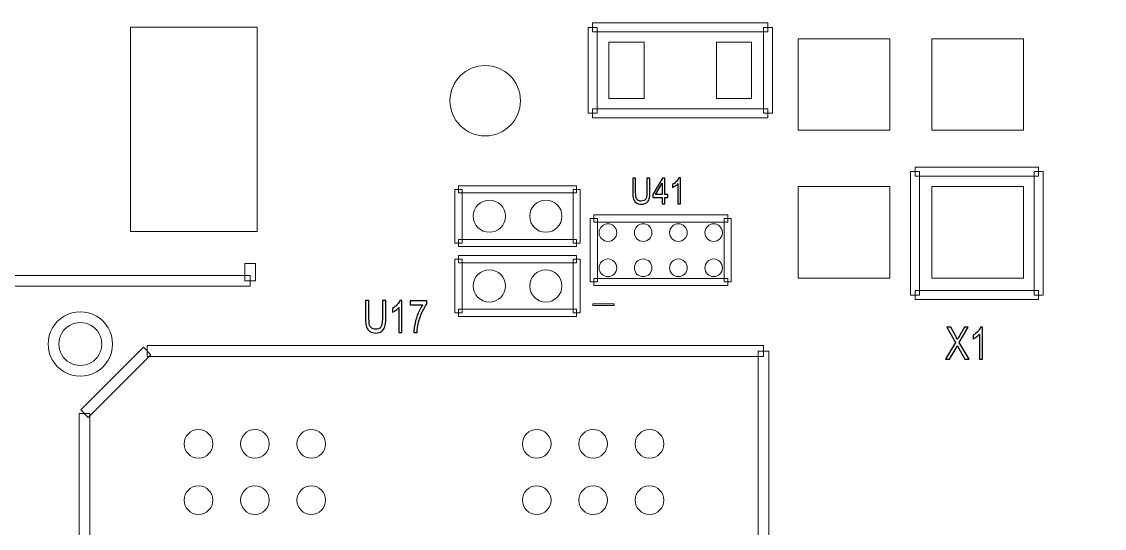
# Model space of a CAD drawing. Header units: millimetres. Extents: x -32 to 79, y -57 to 20.
# Drawn here: x -22.37 to -7, y -35.97 to -28.78 of the extents above; entities that cross this region are included whole.
import ezdxf

# ---------------------------------------------------------------- set-up
doc = ezdxf.new("R2010")
doc.units = ezdxf.units.MM
doc.header["$MEASUREMENT"] = 0
for name, color, linetype in [('BG_OUTLINE', 7, 'Continuous'), ('PG_SILKSCREEN_TOP', 7, 'Continuous'), ('PIN_TOP', 7, 'Continuous'), ('RD_SILKSCREEN_TOP', 7, 'Continuous')]:
    doc.layers.add(name, color=color, linetype=linetype)

msp = doc.modelspace()

# ---------------------------------------------------------------- linework, layer by layer
at = {"layer": 'BG_OUTLINE', "lineweight": 9}
msp.add_open_spline([(-31.5602, -57.3483), (-31.5602, -57.3483), (-31.5602, 2.6515), (-31.5602, 2.6515), (-31.5602, 2.6515), (-31.5602, 2.6515), (48.4395, 2.6515), (48.4395, 2.6515), (48.4395, 2.6515), (48.4395, 2.6515), (48.4395, -57.3483), (48.4395, -57.3483), (48.4395, -57.3483), (48.4395, -57.3483), (-31.5602, -57.3483), (-31.5602, -57.3483)], degree=3, knots=[0, 0, 0, 0, 0.25, 0.25, 0.25, 0.25, 0.5, 0.5, 0.5, 0.5, 0.75, 0.75, 0.75, 0.75, 1, 1, 1, 1], dxfattribs=at)
at = {"layer": 'PG_SILKSCREEN_TOP', "lineweight": 9}
for points, knots in [([(-14.3289, -28.861), (-14.3289, -28.861), (-14.2019, -28.861), (-14.2019, -28.861), (-14.2019, -28.861), (-14.2019, -28.861), (-14.2019, -30.0802), (-14.2019, -30.0802), (-14.2019, -30.0802), (-14.2019, -30.0802), (-14.3289, -30.0802), (-14.3289, -30.0802), (-14.3289, -30.0802), (-14.3289, -30.0802), (-14.3289, -28.861), (-14.3289, -28.861)], [0, 0, 0, 0, 0.25, 0.25, 0.25, 0.25, 0.5, 0.5, 0.5, 0.5, 0.75, 0.75, 0.75, 0.75, 1, 1, 1, 1]), ([(-11.7762, -28.7975), (-11.7762, -28.7975), (-11.7762, -28.9245), (-11.7762, -28.9245), (-11.7762, -28.9245), (-11.7762, -28.9245), (-14.2654, -28.9245), (-14.2654, -28.9245), (-14.2654, -28.9245), (-14.2654, -28.9245), (-14.2654, -28.7975), (-14.2654, -28.7975), (-14.2654, -28.7975), (-14.2654, -28.7975), (-11.7762, -28.7975), (-11.7762, -28.7975)], [0, 0, 0, 0, 0.25, 0.25, 0.25, 0.25, 0.5, 0.5, 0.5, 0.5, 0.75, 0.75, 0.75, 0.75, 1, 1, 1, 1]), ([(-11.7127, -30.0802), (-11.7127, -30.0802), (-11.8397, -30.0802), (-11.8397, -30.0802), (-11.8397, -30.0802), (-11.8397, -30.0802), (-11.8397, -28.861), (-11.8397, -28.861), (-11.8397, -28.861), (-11.8397, -28.861), (-11.7127, -28.861), (-11.7127, -28.861), (-11.7127, -28.861), (-11.7127, -28.861), (-11.7127, -30.0802), (-11.7127, -30.0802)], [0, 0, 0, 0, 0.25, 0.25, 0.25, 0.25, 0.5, 0.5, 0.5, 0.5, 0.75, 0.75, 0.75, 0.75, 1, 1, 1, 1]), ([(-14.2654, -30.1437), (-14.2654, -30.1437), (-14.2654, -30.0167), (-14.2654, -30.0167), (-14.2654, -30.0167), (-14.2654, -30.0167), (-11.7762, -30.0167), (-11.7762, -30.0167), (-11.7762, -30.0167), (-11.7762, -30.0167), (-11.7762, -30.1437), (-11.7762, -30.1437), (-11.7762, -30.1437), (-11.7762, -30.1437), (-14.2654, -30.1437), (-14.2654, -30.1437)], [0, 0, 0, 0, 0.25, 0.25, 0.25, 0.25, 0.5, 0.5, 0.5, 0.5, 0.75, 0.75, 0.75, 0.75, 1, 1, 1, 1]), ([(-7.9359, -30.8455), (-7.9359, -30.8455), (-7.9359, -30.9725), (-7.9359, -30.9725), (-7.9359, -30.9725), (-7.9359, -30.9725), (-9.6885, -30.9725), (-9.6885, -30.9725), (-9.6885, -30.9725), (-9.6885, -30.9725), (-9.6885, -30.8455), (-9.6885, -30.8455), (-9.6885, -30.8455), (-9.6885, -30.8455), (-7.9359, -30.8455), (-7.9359, -30.8455)], [0, 0, 0, 0, 0.25, 0.25, 0.25, 0.25, 0.5, 0.5, 0.5, 0.5, 0.75, 0.75, 0.75, 0.75, 1, 1, 1, 1]), ([(-9.752, -30.909), (-9.752, -30.909), (-9.625, -30.909), (-9.625, -30.909), (-9.625, -30.909), (-9.625, -30.909), (-9.625, -32.6616), (-9.625, -32.6616), (-9.625, -32.6616), (-9.625, -32.6616), (-9.752, -32.6616), (-9.752, -32.6616), (-9.752, -32.6616), (-9.752, -32.6616), (-9.752, -30.909), (-9.752, -30.909)], [0, 0, 0, 0, 0.25, 0.25, 0.25, 0.25, 0.5, 0.5, 0.5, 0.5, 0.75, 0.75, 0.75, 0.75, 1, 1, 1, 1]), ([(-7.8724, -32.6616), (-7.8724, -32.6616), (-7.9994, -32.6616), (-7.9994, -32.6616), (-7.9994, -32.6616), (-7.9994, -32.6616), (-7.9994, -30.909), (-7.9994, -30.909), (-7.9994, -30.909), (-7.9994, -30.909), (-7.8724, -30.909), (-7.8724, -30.909), (-7.8724, -30.909), (-7.8724, -30.909), (-7.8724, -32.6616), (-7.8724, -32.6616)], [0, 0, 0, 0, 0.25, 0.25, 0.25, 0.25, 0.5, 0.5, 0.5, 0.5, 0.75, 0.75, 0.75, 0.75, 1, 1, 1, 1]), ([(-16.117, -31.9229), (-16.117, -31.9229), (-16.2186, -31.9229), (-16.2186, -31.9229), (-16.2186, -31.9229), (-16.2186, -31.9229), (-16.2186, -31.1609), (-16.2186, -31.1609), (-16.2186, -31.1609), (-16.2186, -31.1609), (-16.117, -31.1609), (-16.117, -31.1609), (-16.117, -31.1609), (-16.117, -31.1609), (-16.117, -31.9229), (-16.117, -31.9229)], [0, 0, 0, 0, 0.25, 0.25, 0.25, 0.25, 0.5, 0.5, 0.5, 0.5, 0.75, 0.75, 0.75, 0.75, 1, 1, 1, 1]), ([(-16.1678, -31.2117), (-16.1678, -31.2117), (-16.1678, -31.1101), (-16.1678, -31.1101), (-16.1678, -31.1101), (-16.1678, -31.1101), (-14.4914, -31.1101), (-14.4914, -31.1101), (-14.4914, -31.1101), (-14.4914, -31.1101), (-14.4914, -31.2117), (-14.4914, -31.2117), (-14.4914, -31.2117), (-14.4914, -31.2117), (-16.1678, -31.2117), (-16.1678, -31.2117)], [0, 0, 0, 0, 0.25, 0.25, 0.25, 0.25, 0.5, 0.5, 0.5, 0.5, 0.75, 0.75, 0.75, 0.75, 1, 1, 1, 1]), ([(-14.5422, -31.1609), (-14.5422, -31.1609), (-14.4406, -31.1609), (-14.4406, -31.1609), (-14.4406, -31.1609), (-14.4406, -31.1609), (-14.4406, -31.9229), (-14.4406, -31.9229), (-14.4406, -31.9229), (-14.4406, -31.9229), (-14.5422, -31.9229), (-14.5422, -31.9229), (-14.5422, -31.9229), (-14.5422, -31.9229), (-14.5422, -31.1609), (-14.5422, -31.1609)], [0, 0, 0, 0, 0.25, 0.25, 0.25, 0.25, 0.5, 0.5, 0.5, 0.5, 0.75, 0.75, 0.75, 0.75, 1, 1, 1, 1]), ([(-14.2976, -31.5744), (-14.2976, -31.5744), (-14.1975, -31.5744), (-14.1975, -31.5744), (-14.1975, -31.5744), (-14.1975, -31.5744), (-14.1975, -32.4746), (-14.1975, -32.4746), (-14.1975, -32.4746), (-14.1975, -32.4746), (-14.2976, -32.4746), (-14.2976, -32.4746), (-14.2976, -32.4746), (-14.2976, -32.4746), (-14.2976, -31.5744), (-14.2976, -31.5744)], [0, 0, 0, 0, 0.25, 0.25, 0.25, 0.25, 0.5, 0.5, 0.5, 0.5, 0.75, 0.75, 0.75, 0.75, 1, 1, 1, 1]), ([(-12.3477, -31.5244), (-12.3477, -31.5244), (-12.3477, -31.6245), (-12.3477, -31.6245), (-12.3477, -31.6245), (-12.3477, -31.6245), (-14.2476, -31.6245), (-14.2476, -31.6245), (-14.2476, -31.6245), (-14.2476, -31.6245), (-14.2476, -31.5244), (-14.2476, -31.5244), (-14.2476, -31.5244), (-14.2476, -31.5244), (-12.3477, -31.5244), (-12.3477, -31.5244)], [0, 0, 0, 0, 0.25, 0.25, 0.25, 0.25, 0.5, 0.5, 0.5, 0.5, 0.75, 0.75, 0.75, 0.75, 1, 1, 1, 1]), ([(-12.2976, -32.4746), (-12.2976, -32.4746), (-12.3977, -32.4746), (-12.3977, -32.4746), (-12.3977, -32.4746), (-12.3977, -32.4746), (-12.3977, -31.5744), (-12.3977, -31.5744), (-12.3977, -31.5744), (-12.3977, -31.5744), (-12.2976, -31.5744), (-12.2976, -31.5744), (-12.2976, -31.5744), (-12.2976, -31.5744), (-12.2976, -32.4746), (-12.2976, -32.4746)], [0, 0, 0, 0, 0.25, 0.25, 0.25, 0.25, 0.5, 0.5, 0.5, 0.5, 0.75, 0.75, 0.75, 0.75, 1, 1, 1, 1]), ([(-14.4914, -31.8721), (-14.4914, -31.8721), (-14.4914, -31.9737), (-14.4914, -31.9737), (-14.4914, -31.9737), (-14.4914, -31.9737), (-16.1678, -31.9737), (-16.1678, -31.9737), (-16.1678, -31.9737), (-16.1678, -31.9737), (-16.1678, -31.8721), (-16.1678, -31.8721), (-16.1678, -31.8721), (-16.1678, -31.8721), (-14.4914, -31.8721), (-14.4914, -31.8721)], [0, 0, 0, 0, 0.25, 0.25, 0.25, 0.25, 0.5, 0.5, 0.5, 0.5, 0.75, 0.75, 0.75, 0.75, 1, 1, 1, 1]), ([(-16.1678, -32.2023), (-16.1678, -32.2023), (-16.1678, -32.1007), (-16.1678, -32.1007), (-16.1678, -32.1007), (-16.1678, -32.1007), (-14.4914, -32.1007), (-14.4914, -32.1007), (-14.4914, -32.1007), (-14.4914, -32.1007), (-14.4914, -32.2023), (-14.4914, -32.2023), (-14.4914, -32.2023), (-14.4914, -32.2023), (-16.1678, -32.2023), (-16.1678, -32.2023)], [0, 0, 0, 0, 0.25, 0.25, 0.25, 0.25, 0.5, 0.5, 0.5, 0.5, 0.75, 0.75, 0.75, 0.75, 1, 1, 1, 1]), ([(-19.2006, -32.2138), (-19.2006, -32.2138), (-19.0482, -32.2138), (-19.0482, -32.2138), (-19.0482, -32.2138), (-19.0482, -32.2138), (-19.0482, -32.4589), (-19.0482, -32.4589), (-19.0482, -32.4589), (-19.0482, -32.4589), (-19.2006, -32.4589), (-19.2006, -32.4589), (-19.2006, -32.4589), (-19.2006, -32.4589), (-19.2006, -32.2138), (-19.2006, -32.2138)], [0, 0, 0, 0, 0.25, 0.25, 0.25, 0.25, 0.5, 0.5, 0.5, 0.5, 0.75, 0.75, 0.75, 0.75, 1, 1, 1, 1]), ([(-16.117, -32.9135), (-16.117, -32.9135), (-16.2186, -32.9135), (-16.2186, -32.9135), (-16.2186, -32.9135), (-16.2186, -32.9135), (-16.2186, -32.1515), (-16.2186, -32.1515), (-16.2186, -32.1515), (-16.2186, -32.1515), (-16.117, -32.1515), (-16.117, -32.1515), (-16.117, -32.1515), (-16.117, -32.1515), (-16.117, -32.9135), (-16.117, -32.9135)], [0, 0, 0, 0, 0.25, 0.25, 0.25, 0.25, 0.5, 0.5, 0.5, 0.5, 0.75, 0.75, 0.75, 0.75, 1, 1, 1, 1]), ([(-14.5422, -32.1515), (-14.5422, -32.1515), (-14.4406, -32.1515), (-14.4406, -32.1515), (-14.4406, -32.1515), (-14.4406, -32.1515), (-14.4406, -32.9135), (-14.4406, -32.9135), (-14.4406, -32.9135), (-14.4406, -32.9135), (-14.5422, -32.9135), (-14.5422, -32.9135), (-14.5422, -32.9135), (-14.5422, -32.9135), (-14.5422, -32.1515), (-14.5422, -32.1515)], [0, 0, 0, 0, 0.25, 0.25, 0.25, 0.25, 0.5, 0.5, 0.5, 0.5, 0.75, 0.75, 0.75, 0.75, 1, 1, 1, 1]), ([(-19.1244, -32.3827), (-19.1244, -32.3827), (-19.1244, -32.5351), (-19.1244, -32.5351), (-19.1244, -32.5351), (-19.1244, -32.5351), (-26.4243, -32.5351), (-26.4243, -32.5351), (-26.4243, -32.5351), (-26.4243, -32.5351), (-26.4243, -32.3827), (-26.4243, -32.3827), (-26.4243, -32.3827), (-26.4243, -32.3827), (-19.1244, -32.3827), (-19.1244, -32.3827)], [0, 0, 0, 0, 0.25, 0.25, 0.25, 0.25, 0.5, 0.5, 0.5, 0.5, 0.75, 0.75, 0.75, 0.75, 1, 1, 1, 1]), ([(-14.2476, -32.5247), (-14.2476, -32.5247), (-14.2476, -32.4246), (-14.2476, -32.4246), (-14.2476, -32.4246), (-14.2476, -32.4246), (-12.3477, -32.4246), (-12.3477, -32.4246), (-12.3477, -32.4246), (-12.3477, -32.4246), (-12.3477, -32.5247), (-12.3477, -32.5247), (-12.3477, -32.5247), (-12.3477, -32.5247), (-14.2476, -32.5247), (-14.2476, -32.5247)], [0, 0, 0, 0, 0.25, 0.25, 0.25, 0.25, 0.5, 0.5, 0.5, 0.5, 0.75, 0.75, 0.75, 0.75, 1, 1, 1, 1]), ([(-9.6885, -32.7251), (-9.6885, -32.7251), (-9.6885, -32.5981), (-9.6885, -32.5981), (-9.6885, -32.5981), (-9.6885, -32.5981), (-7.9359, -32.5981), (-7.9359, -32.5981), (-7.9359, -32.5981), (-7.9359, -32.5981), (-7.9359, -32.7251), (-7.9359, -32.7251), (-7.9359, -32.7251), (-7.9359, -32.7251), (-9.6885, -32.7251), (-9.6885, -32.7251)], [0, 0, 0, 0, 0.25, 0.25, 0.25, 0.25, 0.5, 0.5, 0.5, 0.5, 0.75, 0.75, 0.75, 0.75, 1, 1, 1, 1]), ([(-21.9918, -33.3568), (-21.9918, -33.1934), (-21.9046, -33.0425), (-21.7632, -32.9608), (-21.7632, -32.9608), (-21.6217, -32.8791), (-21.4474, -32.8791), (-21.306, -32.9608), (-21.306, -32.9608), (-21.1645, -33.0425), (-21.0774, -33.1934), (-21.0774, -33.3568)], [0, 0, 0, 0, 0.3333333, 0.3333333, 0.3333333, 0.3333333, 0.6666667, 0.6666667, 0.6666667, 0.6666667, 1, 1, 1, 1]), ([(-14.4914, -32.8627), (-14.4914, -32.8627), (-14.4914, -32.9643), (-14.4914, -32.9643), (-14.4914, -32.9643), (-14.4914, -32.9643), (-16.1678, -32.9643), (-16.1678, -32.9643), (-16.1678, -32.9643), (-16.1678, -32.9643), (-16.1678, -32.8627), (-16.1678, -32.8627), (-16.1678, -32.8627), (-16.1678, -32.8627), (-14.4914, -32.8627), (-14.4914, -32.8627)], [0, 0, 0, 0, 0.25, 0.25, 0.25, 0.25, 0.5, 0.5, 0.5, 0.5, 0.75, 0.75, 0.75, 0.75, 1, 1, 1, 1]), ([(-14.2604, -32.7865), (-14.2604, -32.7865), (-13.9604, -32.7865), (-13.9604, -32.7865), (-13.9604, -32.7865), (-13.9604, -32.7865), (-13.9604, -32.8119), (-13.9604, -32.8119), (-13.9604, -32.8119), (-13.9604, -32.8119), (-14.2604, -32.8119), (-14.2604, -32.8119), (-14.2604, -32.8119), (-14.2604, -32.8119), (-14.2604, -32.7865), (-14.2604, -32.7865)], [0, 0, 0, 0, 0.25, 0.25, 0.25, 0.25, 0.5, 0.5, 0.5, 0.5, 0.75, 0.75, 0.75, 0.75, 1, 1, 1, 1]), ([(-21.2298, -33.3568), (-21.2298, -33.2479), (-21.2879, -33.1472), (-21.3822, -33.0928), (-21.3822, -33.0928), (-21.4765, -33.0383), (-21.5927, -33.0383), (-21.687, -33.0928), (-21.687, -33.0928), (-21.7813, -33.1472), (-21.8394, -33.2479), (-21.8394, -33.3568)], [0, 0, 0, 0, 0.3333333, 0.3333333, 0.3333333, 0.3333333, 0.6666667, 0.6666667, 0.6666667, 0.6666667, 1, 1, 1, 1]), ([(-21.0774, -33.3568), (-21.0774, -33.5201), (-21.1645, -33.671), (-21.306, -33.7527), (-21.306, -33.7527), (-21.4474, -33.8344), (-21.6217, -33.8344), (-21.7632, -33.7527), (-21.7632, -33.7527), (-21.9046, -33.671), (-21.9918, -33.5201), (-21.9918, -33.3568)], [0, 0, 0, 0, 0.3333333, 0.3333333, 0.3333333, 0.3333333, 0.6666667, 0.6666667, 0.6666667, 0.6666667, 1, 1, 1, 1]), ([(-21.8394, -33.3568), (-21.8394, -33.4656), (-21.7813, -33.5663), (-21.687, -33.6207), (-21.687, -33.6207), (-21.5927, -33.6752), (-21.4765, -33.6752), (-21.3822, -33.6207), (-21.3822, -33.6207), (-21.2879, -33.5663), (-21.2298, -33.4656), (-21.2298, -33.3568)], [0, 0, 0, 0, 0.3333333, 0.3333333, 0.3333333, 0.3333333, 0.6666667, 0.6666667, 0.6666667, 0.6666667, 1, 1, 1, 1]), ([(-21.4215, -34.3989), (-21.4215, -34.3989), (-21.5293, -34.2912), (-21.5293, -34.2912), (-21.5293, -34.2912), (-21.5293, -34.2912), (-20.6403, -33.4022), (-20.6403, -33.4022), (-20.6403, -33.4022), (-20.6403, -33.4022), (-20.5325, -33.5099), (-20.5325, -33.5099), (-20.5325, -33.5099), (-20.5325, -33.5099), (-21.4215, -34.3989), (-21.4215, -34.3989)], [0, 0, 0, 0, 0.25, 0.25, 0.25, 0.25, 0.5, 0.5, 0.5, 0.5, 0.75, 0.75, 0.75, 0.75, 1, 1, 1, 1]), ([(-20.5864, -33.5323), (-20.5864, -33.5323), (-20.5864, -33.3799), (-20.5864, -33.3799), (-20.5864, -33.3799), (-20.5864, -33.3799), (-11.8402, -33.3799), (-11.8402, -33.3799), (-11.8402, -33.3799), (-11.8402, -33.3799), (-11.8402, -33.5323), (-11.8402, -33.5323), (-11.8402, -33.5323), (-11.8402, -33.5323), (-20.5864, -33.5323), (-20.5864, -33.5323)], [0, 0, 0, 0, 0.25, 0.25, 0.25, 0.25, 0.5, 0.5, 0.5, 0.5, 0.75, 0.75, 0.75, 0.75, 1, 1, 1, 1]), ([(-11.9164, -33.4561), (-11.9164, -33.4561), (-11.764, -33.4561), (-11.764, -33.4561), (-11.764, -33.4561), (-11.764, -33.4561), (-11.764, -48.091), (-11.764, -48.091), (-11.764, -48.091), (-11.764, -48.091), (-11.9164, -48.091), (-11.9164, -48.091), (-11.9164, -48.091), (-11.9164, -48.091), (-11.9164, -33.4561), (-11.9164, -33.4561)], [0, 0, 0, 0, 0.25, 0.25, 0.25, 0.25, 0.5, 0.5, 0.5, 0.5, 0.75, 0.75, 0.75, 0.75, 1, 1, 1, 1]), ([(-21.3992, -48.091), (-21.3992, -48.091), (-21.5516, -48.091), (-21.5516, -48.091), (-21.5516, -48.091), (-21.5516, -48.091), (-21.5516, -34.3451), (-21.5516, -34.3451), (-21.5516, -34.3451), (-21.5516, -34.3451), (-21.3992, -34.3451), (-21.3992, -34.3451), (-21.3992, -34.3451), (-21.3992, -34.3451), (-21.3992, -48.091), (-21.3992, -48.091)], [0, 0, 0, 0, 0.25, 0.25, 0.25, 0.25, 0.5, 0.5, 0.5, 0.5, 0.75, 0.75, 0.75, 0.75, 1, 1, 1, 1])]:
    msp.add_open_spline(points, degree=3, knots=knots, dxfattribs=at)
at = {"layer": 'PIN_TOP', "lineweight": 9}
for points in [[(-20.8246, -31.7588), (-20.8246, -31.7588), (-20.8246, -28.8589), (-20.8246, -28.8589), (-20.8246, -28.8589), (-20.8246, -28.8589), (-19.0245, -28.8589), (-19.0245, -28.8589), (-19.0245, -28.8589), (-19.0245, -28.8589), (-19.0245, -31.7588), (-19.0245, -31.7588), (-19.0245, -31.7588), (-19.0245, -31.7588), (-20.8246, -31.7588), (-20.8246, -31.7588)], [(-10.0495, -29.0225), (-10.0495, -29.0225), (-10.0495, -30.3225), (-10.0495, -30.3225), (-10.0495, -30.3225), (-10.0495, -30.3225), (-11.3494, -30.3225), (-11.3494, -30.3225), (-11.3494, -30.3225), (-11.3494, -30.3225), (-11.3494, -29.0225), (-11.3494, -29.0225), (-11.3494, -29.0225), (-11.3494, -29.0225), (-10.0495, -29.0225), (-10.0495, -29.0225)], [(-8.1495, -29.0225), (-8.1495, -29.0225), (-8.1495, -30.3225), (-8.1495, -30.3225), (-8.1495, -30.3225), (-8.1495, -30.3225), (-9.4495, -30.3225), (-9.4495, -30.3225), (-9.4495, -30.3225), (-9.4495, -30.3225), (-9.4495, -29.0225), (-9.4495, -29.0225), (-9.4495, -29.0225), (-9.4495, -29.0225), (-8.1495, -29.0225), (-8.1495, -29.0225)], [(-14.0329, -29.8706), (-14.0329, -29.8706), (-14.0329, -29.0705), (-14.0329, -29.0705), (-14.0329, -29.0705), (-14.0329, -29.0705), (-13.5328, -29.0705), (-13.5328, -29.0705), (-13.5328, -29.0705), (-13.5328, -29.0705), (-13.5328, -29.8706), (-13.5328, -29.8706), (-13.5328, -29.8706), (-13.5328, -29.8706), (-14.0329, -29.8706), (-14.0329, -29.8706)], [(-12.5089, -29.8706), (-12.5089, -29.8706), (-12.5089, -29.0705), (-12.5089, -29.0705), (-12.5089, -29.0705), (-12.5089, -29.0705), (-12.0088, -29.0705), (-12.0088, -29.0705), (-12.0088, -29.0705), (-12.0088, -29.0705), (-12.0088, -29.8706), (-12.0088, -29.8706), (-12.0088, -29.8706), (-12.0088, -29.8706), (-12.5089, -29.8706), (-12.5089, -29.8706)], [(-15.2894, -29.9024), (-15.2894, -29.6262), (-15.5132, -29.4024), (-15.7894, -29.4024), (-15.7894, -29.4024), (-16.0655, -29.4024), (-16.2894, -29.6262), (-16.2894, -29.9024), (-16.2894, -29.9024), (-16.2894, -30.1785), (-16.0655, -30.4024), (-15.7894, -30.4024), (-15.7894, -30.4024), (-15.5132, -30.4024), (-15.2894, -30.1785), (-15.2894, -29.9024)], [(-10.0495, -31.1226), (-10.0495, -31.1226), (-10.0495, -32.4225), (-10.0495, -32.4225), (-10.0495, -32.4225), (-10.0495, -32.4225), (-11.3494, -32.4225), (-11.3494, -32.4225), (-11.3494, -32.4225), (-11.3494, -32.4225), (-11.3494, -31.1226), (-11.3494, -31.1226), (-11.3494, -31.1226), (-11.3494, -31.1226), (-10.0495, -31.1226), (-10.0495, -31.1226)], [(-8.1495, -31.1226), (-8.1495, -31.1226), (-8.1495, -32.4225), (-8.1495, -32.4225), (-8.1495, -32.4225), (-8.1495, -32.4225), (-9.4495, -32.4225), (-9.4495, -32.4225), (-9.4495, -32.4225), (-9.4495, -32.4225), (-9.4495, -31.1226), (-9.4495, -31.1226), (-9.4495, -31.1226), (-9.4495, -31.1226), (-8.1495, -31.1226), (-8.1495, -31.1226)], [(-15.5018, -31.5419), (-15.5018, -31.4157), (-15.6042, -31.3133), (-15.7304, -31.3133), (-15.7304, -31.3133), (-15.8567, -31.3133), (-15.959, -31.4157), (-15.959, -31.5419), (-15.959, -31.5419), (-15.959, -31.6682), (-15.8567, -31.7705), (-15.7304, -31.7705), (-15.7304, -31.7705), (-15.6042, -31.7705), (-15.5018, -31.6682), (-15.5018, -31.5419)], [(-14.7002, -31.5419), (-14.7002, -31.4157), (-14.8025, -31.3133), (-14.9288, -31.3133), (-14.9288, -31.3133), (-15.0551, -31.3133), (-15.1574, -31.4157), (-15.1574, -31.5419), (-15.1574, -31.5419), (-15.1574, -31.6682), (-15.0551, -31.7705), (-14.9288, -31.7705), (-14.9288, -31.7705), (-14.8025, -31.7705), (-14.7002, -31.6682), (-14.7002, -31.5419)], [(-13.9227, -31.7746), (-13.9227, -31.7056), (-13.9787, -31.6496), (-14.0477, -31.6496), (-14.0477, -31.6496), (-14.1167, -31.6496), (-14.1726, -31.7056), (-14.1726, -31.7746), (-14.1726, -31.7746), (-14.1726, -31.8436), (-14.1167, -31.8996), (-14.0477, -31.8996), (-14.0477, -31.8996), (-13.9787, -31.8996), (-13.9227, -31.8436), (-13.9227, -31.7746)], [(-13.4226, -31.7746), (-13.4226, -31.7056), (-13.4785, -31.6496), (-13.5475, -31.6496), (-13.5475, -31.6496), (-13.6166, -31.6496), (-13.6725, -31.7056), (-13.6725, -31.7746), (-13.6725, -31.7746), (-13.6725, -31.8436), (-13.6166, -31.8996), (-13.5475, -31.8996), (-13.5475, -31.8996), (-13.4785, -31.8996), (-13.4226, -31.8436), (-13.4226, -31.7746)], [(-12.9227, -31.7746), (-12.9227, -31.7056), (-12.9787, -31.6496), (-13.0477, -31.6496), (-13.0477, -31.6496), (-13.1167, -31.6496), (-13.1726, -31.7056), (-13.1726, -31.7746), (-13.1726, -31.7746), (-13.1726, -31.8436), (-13.1167, -31.8996), (-13.0477, -31.8996), (-13.0477, -31.8996), (-12.9787, -31.8996), (-12.9227, -31.8436), (-12.9227, -31.7746)], [(-12.4226, -31.7746), (-12.4226, -31.7056), (-12.4785, -31.6496), (-12.5475, -31.6496), (-12.5475, -31.6496), (-12.6166, -31.6496), (-12.6725, -31.7056), (-12.6725, -31.7746), (-12.6725, -31.7746), (-12.6725, -31.8436), (-12.6166, -31.8996), (-12.5476, -31.8996), (-12.5476, -31.8996), (-12.4785, -31.8996), (-12.4226, -31.8436), (-12.4226, -31.7746)], [(-13.9227, -32.2745), (-13.9227, -32.2054), (-13.9787, -32.1495), (-14.0477, -32.1495), (-14.0477, -32.1495), (-14.1167, -32.1495), (-14.1726, -32.2054), (-14.1726, -32.2745), (-14.1726, -32.2745), (-14.1726, -32.3435), (-14.1167, -32.3994), (-14.0477, -32.3994), (-14.0477, -32.3994), (-13.9787, -32.3994), (-13.9227, -32.3435), (-13.9227, -32.2745)], [(-13.4226, -32.2745), (-13.4226, -32.2054), (-13.4785, -32.1495), (-13.5475, -32.1495), (-13.5475, -32.1495), (-13.6166, -32.1495), (-13.6725, -32.2054), (-13.6725, -32.2745), (-13.6725, -32.2745), (-13.6725, -32.3435), (-13.6166, -32.3994), (-13.5475, -32.3994), (-13.5475, -32.3994), (-13.4785, -32.3994), (-13.4226, -32.3435), (-13.4226, -32.2745)], [(-12.9227, -32.2745), (-12.9227, -32.2054), (-12.9787, -32.1495), (-13.0477, -32.1495), (-13.0477, -32.1495), (-13.1167, -32.1495), (-13.1726, -32.2054), (-13.1726, -32.2745), (-13.1726, -32.2745), (-13.1726, -32.3435), (-13.1167, -32.3994), (-13.0477, -32.3994), (-13.0477, -32.3994), (-12.9787, -32.3994), (-12.9227, -32.3435), (-12.9227, -32.2745)], [(-12.4226, -32.2745), (-12.4226, -32.2054), (-12.4785, -32.1495), (-12.5475, -32.1495), (-12.5475, -32.1495), (-12.6166, -32.1495), (-12.6725, -32.2054), (-12.6725, -32.2745), (-12.6725, -32.2745), (-12.6725, -32.3435), (-12.6166, -32.3994), (-12.5476, -32.3994), (-12.5476, -32.3994), (-12.4785, -32.3994), (-12.4226, -32.3435), (-12.4226, -32.2745)], [(-15.5018, -32.5325), (-15.5018, -32.4063), (-15.6042, -32.3039), (-15.7304, -32.3039), (-15.7304, -32.3039), (-15.8567, -32.3039), (-15.959, -32.4063), (-15.959, -32.5325), (-15.959, -32.5325), (-15.959, -32.6588), (-15.8567, -32.7611), (-15.7304, -32.7611), (-15.7304, -32.7611), (-15.6042, -32.7611), (-15.5018, -32.6588), (-15.5018, -32.5325)], [(-14.7002, -32.5325), (-14.7002, -32.4063), (-14.8025, -32.3039), (-14.9288, -32.3039), (-14.9288, -32.3039), (-15.0551, -32.3039), (-15.1574, -32.4063), (-15.1574, -32.5325), (-15.1574, -32.5325), (-15.1574, -32.6588), (-15.0551, -32.7611), (-14.9288, -32.7611), (-14.9288, -32.7611), (-14.8025, -32.7611), (-14.7002, -32.6588), (-14.7002, -32.5325)], [(-19.6545, -34.7736), (-19.6545, -34.6613), (-19.7454, -34.5704), (-19.8577, -34.5704), (-19.8577, -34.5704), (-19.9699, -34.5704), (-20.0609, -34.6613), (-20.0609, -34.7736), (-20.0609, -34.7736), (-20.0609, -34.8858), (-19.9699, -34.9768), (-19.8577, -34.9768), (-19.8577, -34.9768), (-19.7454, -34.9768), (-19.6545, -34.8858), (-19.6545, -34.7736)], [(-18.8546, -34.7736), (-18.8546, -34.6613), (-18.9456, -34.5704), (-19.0578, -34.5704), (-19.0578, -34.5704), (-19.17, -34.5704), (-19.261, -34.6613), (-19.261, -34.7736), (-19.261, -34.7736), (-19.261, -34.8858), (-19.17, -34.9768), (-19.0578, -34.9768), (-19.0578, -34.9768), (-18.9456, -34.9768), (-18.8546, -34.8858), (-18.8546, -34.7736)], [(-18.0545, -34.7736), (-18.0545, -34.6613), (-18.1455, -34.5704), (-18.2577, -34.5704), (-18.2577, -34.5704), (-18.3699, -34.5704), (-18.4609, -34.6613), (-18.4609, -34.7736), (-18.4609, -34.7736), (-18.4609, -34.8858), (-18.3699, -34.9768), (-18.2577, -34.9768), (-18.2577, -34.9768), (-18.1455, -34.9768), (-18.0545, -34.8858), (-18.0545, -34.7736)], [(-14.8546, -34.7736), (-14.8546, -34.6613), (-14.9456, -34.5704), (-15.0578, -34.5704), (-15.0578, -34.5704), (-15.1701, -34.5704), (-15.261, -34.6613), (-15.261, -34.7736), (-15.261, -34.7736), (-15.261, -34.8858), (-15.1701, -34.9768), (-15.0578, -34.9768), (-15.0578, -34.9768), (-14.9456, -34.9768), (-14.8546, -34.8858), (-14.8546, -34.7736)], [(-14.0545, -34.7736), (-14.0545, -34.6613), (-14.1455, -34.5704), (-14.2577, -34.5704), (-14.2577, -34.5704), (-14.37, -34.5704), (-14.4609, -34.6613), (-14.4609, -34.7736), (-14.4609, -34.7736), (-14.4609, -34.8858), (-14.37, -34.9768), (-14.2577, -34.9768), (-14.2577, -34.9768), (-14.1455, -34.9768), (-14.0545, -34.8858), (-14.0545, -34.7736)], [(-13.2547, -34.7736), (-13.2547, -34.6613), (-13.3457, -34.5704), (-13.4579, -34.5704), (-13.4579, -34.5704), (-13.5701, -34.5704), (-13.6611, -34.6613), (-13.6611, -34.7736), (-13.6611, -34.7736), (-13.6611, -34.8858), (-13.5701, -34.9768), (-13.4579, -34.9768), (-13.4579, -34.9768), (-13.3457, -34.9768), (-13.2547, -34.8858), (-13.2547, -34.7736)], [(-19.6545, -35.5737), (-19.6545, -35.4614), (-19.7454, -35.3705), (-19.8577, -35.3705), (-19.8577, -35.3705), (-19.9699, -35.3705), (-20.0609, -35.4614), (-20.0609, -35.5737), (-20.0609, -35.5737), (-20.0609, -35.6859), (-19.9699, -35.7769), (-19.8577, -35.7769), (-19.8577, -35.7769), (-19.7454, -35.7769), (-19.6545, -35.6859), (-19.6545, -35.5737)], [(-18.8546, -35.5737), (-18.8546, -35.4614), (-18.9456, -35.3705), (-19.0578, -35.3705), (-19.0578, -35.3705), (-19.17, -35.3705), (-19.261, -35.4614), (-19.261, -35.5737), (-19.261, -35.5737), (-19.261, -35.6859), (-19.17, -35.7769), (-19.0578, -35.7769), (-19.0578, -35.7769), (-18.9456, -35.7769), (-18.8546, -35.6859), (-18.8546, -35.5737)], [(-18.0545, -35.5737), (-18.0545, -35.4614), (-18.1455, -35.3705), (-18.2577, -35.3705), (-18.2577, -35.3705), (-18.3699, -35.3705), (-18.4609, -35.4614), (-18.4609, -35.5737), (-18.4609, -35.5737), (-18.4609, -35.6859), (-18.3699, -35.7769), (-18.2577, -35.7769), (-18.2577, -35.7769), (-18.1455, -35.7769), (-18.0545, -35.6859), (-18.0545, -35.5737)], [(-14.8546, -35.5737), (-14.8546, -35.4614), (-14.9456, -35.3705), (-15.0578, -35.3705), (-15.0578, -35.3705), (-15.1701, -35.3705), (-15.261, -35.4614), (-15.261, -35.5737), (-15.261, -35.5737), (-15.261, -35.6859), (-15.1701, -35.7769), (-15.0578, -35.7769), (-15.0578, -35.7769), (-14.9456, -35.7769), (-14.8546, -35.6859), (-14.8546, -35.5737)], [(-14.0545, -35.5737), (-14.0545, -35.4614), (-14.1455, -35.3705), (-14.2577, -35.3705), (-14.2577, -35.3705), (-14.37, -35.3705), (-14.4609, -35.4614), (-14.4609, -35.5737), (-14.4609, -35.5737), (-14.4609, -35.6859), (-14.37, -35.7769), (-14.2577, -35.7769), (-14.2577, -35.7769), (-14.1455, -35.7769), (-14.0545, -35.6859), (-14.0545, -35.5737)], [(-13.2547, -35.5737), (-13.2547, -35.4614), (-13.3457, -35.3705), (-13.4579, -35.3705), (-13.4579, -35.3705), (-13.5701, -35.3705), (-13.6611, -35.4614), (-13.6611, -35.5737), (-13.6611, -35.5737), (-13.6611, -35.6859), (-13.5701, -35.7769), (-13.4579, -35.7769), (-13.4579, -35.7769), (-13.3457, -35.7769), (-13.2547, -35.6859), (-13.2547, -35.5737)]]:
    msp.add_open_spline(points, degree=3, knots=[0, 0, 0, 0, 0.25, 0.25, 0.25, 0.25, 0.5, 0.5, 0.5, 0.5, 0.75, 0.75, 0.75, 0.75, 1, 1, 1, 1], dxfattribs=at)
at = {"layer": 'RD_SILKSCREEN_TOP', "color": 8}
for points, knots in [([(-13.4933, -31.0005), (-13.4933, -31.0005), (-13.4523, -31.0005), (-13.4523, -31.0005), (-13.4523, -31.0005), (-13.4523, -31.0005), (-13.4523, -31.2106), (-13.4523, -31.2106), (-13.4523, -31.2106), (-13.4523, -31.2471), (-13.4559, -31.2761), (-13.4629, -31.2976), (-13.4629, -31.2976), (-13.47, -31.3191), (-13.4826, -31.3366), (-13.501, -31.35), (-13.501, -31.35), (-13.5194, -31.3636), (-13.5433, -31.3703), (-13.5732, -31.3703), (-13.5732, -31.3703), (-13.6021, -31.3703), (-13.6259, -31.3644), (-13.6442, -31.3527), (-13.6442, -31.3527), (-13.6626, -31.341), (-13.6758, -31.324), (-13.6837, -31.3017), (-13.6837, -31.3017), (-13.6916, -31.2794), (-13.6954, -31.2491), (-13.6954, -31.2106), (-13.6954, -31.2106), (-13.6954, -31.2106), (-13.6954, -31.0005), (-13.6954, -31.0005), (-13.6954, -31.0005), (-13.6954, -31.0005), (-13.6545, -31.0005), (-13.6545, -31.0005), (-13.6545, -31.0005), (-13.6545, -31.0005), (-13.6545, -31.2103), (-13.6545, -31.2103), (-13.6545, -31.2103), (-13.6545, -31.2419), (-13.652, -31.2652), (-13.647, -31.2801), (-13.647, -31.2801), (-13.6421, -31.2951), (-13.6334, -31.3066), (-13.6214, -31.3147), (-13.6214, -31.3147), (-13.6092, -31.3229), (-13.5943, -31.3269), (-13.5767, -31.3269), (-13.5767, -31.3269), (-13.5466, -31.3269), (-13.5252, -31.3189), (-13.5124, -31.3028), (-13.5124, -31.3028), (-13.4996, -31.2868), (-13.4933, -31.256), (-13.4933, -31.2103), (-13.4933, -31.2103), (-13.4933, -31.2103), (-13.4933, -31.0005), (-13.4933, -31.0005)], [0, 0, 0, 0, 0.0588235, 0.0588235, 0.0588235, 0.0588235, 0.1176471, 0.1176471, 0.1176471, 0.1176471, 0.1764706, 0.1764706, 0.1764706, 0.1764706, 0.2352941, 0.2352941, 0.2352941, 0.2352941, 0.2941176, 0.2941176, 0.2941176, 0.2941176, 0.3529412, 0.3529412, 0.3529412, 0.3529412, 0.4117647, 0.4117647, 0.4117647, 0.4117647, 0.4705882, 0.4705882, 0.4705882, 0.4705882, 0.5294118, 0.5294118, 0.5294118, 0.5294118, 0.5882353, 0.5882353, 0.5882353, 0.5882353, 0.6470588, 0.6470588, 0.6470588, 0.6470588, 0.7058824, 0.7058824, 0.7058824, 0.7058824, 0.7647059, 0.7647059, 0.7647059, 0.7647059, 0.8235294, 0.8235294, 0.8235294, 0.8235294, 0.8823529, 0.8823529, 0.8823529, 0.8823529, 0.9411765, 0.9411765, 0.9411765, 0.9411765, 1, 1, 1, 1]), ([(-13.2779, -31.3641), (-13.2779, -31.3641), (-13.2779, -31.2771), (-13.2779, -31.2771), (-13.2779, -31.2771), (-13.2779, -31.2771), (-13.4121, -31.2771), (-13.4121, -31.2771), (-13.4121, -31.2771), (-13.4121, -31.2771), (-13.4121, -31.2361), (-13.4121, -31.2361), (-13.4121, -31.2361), (-13.4121, -31.2361), (-13.271, -31.0005), (-13.271, -31.0005), (-13.271, -31.0005), (-13.271, -31.0005), (-13.2399, -31.0005), (-13.2399, -31.0005), (-13.2399, -31.0005), (-13.2399, -31.0005), (-13.2399, -31.2361), (-13.2399, -31.2361), (-13.2399, -31.2361), (-13.2399, -31.2361), (-13.1982, -31.2361), (-13.1982, -31.2361), (-13.1982, -31.2361), (-13.1982, -31.2361), (-13.1982, -31.2771), (-13.1982, -31.2771), (-13.1982, -31.2771), (-13.1982, -31.2771), (-13.2399, -31.2771), (-13.2399, -31.2771), (-13.2399, -31.2771), (-13.2399, -31.2771), (-13.2399, -31.3641), (-13.2399, -31.3641), (-13.2399, -31.3641), (-13.2399, -31.3641), (-13.2779, -31.3641), (-13.2779, -31.3641)], [0, 0, 0, 0, 0.0909091, 0.0909091, 0.0909091, 0.0909091, 0.1818182, 0.1818182, 0.1818182, 0.1818182, 0.2727273, 0.2727273, 0.2727273, 0.2727273, 0.3636364, 0.3636364, 0.3636364, 0.3636364, 0.4545455, 0.4545455, 0.4545455, 0.4545455, 0.5454545, 0.5454545, 0.5454545, 0.5454545, 0.6363636, 0.6363636, 0.6363636, 0.6363636, 0.7272727, 0.7272727, 0.7272727, 0.7272727, 0.8181818, 0.8181818, 0.8181818, 0.8181818, 0.9090909, 0.9090909, 0.9090909, 0.9090909, 1, 1, 1, 1]), ([(-13.0166, -31.3641), (-13.0166, -31.3641), (-13.0545, -31.3641), (-13.0545, -31.3641), (-13.0545, -31.3641), (-13.0545, -31.3641), (-13.0545, -31.0796), (-13.0545, -31.0796), (-13.0545, -31.0796), (-13.0636, -31.0899), (-13.0756, -31.1001), (-13.0904, -31.1104), (-13.0904, -31.1104), (-13.1053, -31.1206), (-13.1186, -31.1283), (-13.1304, -31.1334), (-13.1304, -31.1334), (-13.1304, -31.1334), (-13.1304, -31.0903), (-13.1304, -31.0903), (-13.1304, -31.0903), (-13.1091, -31.0785), (-13.0906, -31.0643), (-13.0747, -31.0476), (-13.0747, -31.0476), (-13.0589, -31.0309), (-13.0476, -31.0147), (-13.041, -30.9989), (-13.041, -30.9989), (-13.041, -30.9989), (-13.0166, -30.9989), (-13.0166, -30.9989), (-13.0166, -30.9989), (-13.0166, -30.9989), (-13.0166, -31.3641), (-13.0166, -31.3641)], [0, 0, 0, 0, 0.1111111, 0.1111111, 0.1111111, 0.1111111, 0.2222222, 0.2222222, 0.2222222, 0.2222222, 0.3333333, 0.3333333, 0.3333333, 0.3333333, 0.4444444, 0.4444444, 0.4444444, 0.4444444, 0.5555556, 0.5555556, 0.5555556, 0.5555556, 0.6666667, 0.6666667, 0.6666667, 0.6666667, 0.7777778, 0.7777778, 0.7777778, 0.7777778, 0.8888889, 0.8888889, 0.8888889, 0.8888889, 1, 1, 1, 1]), ([(-13.2779, -31.2361), (-13.2779, -31.2361), (-13.2779, -31.0722), (-13.2779, -31.0722), (-13.2779, -31.0722), (-13.2779, -31.0722), (-13.3747, -31.2361), (-13.3747, -31.2361), (-13.3747, -31.2361), (-13.3747, -31.2361), (-13.2779, -31.2361), (-13.2779, -31.2361)], [0, 0, 0, 0, 0.3333333, 0.3333333, 0.3333333, 0.3333333, 0.6666667, 0.6666667, 0.6666667, 0.6666667, 1, 1, 1, 1]), ([(-17.2489, -32.7383), (-17.2489, -32.7383), (-17.2007, -32.7383), (-17.2007, -32.7383), (-17.2007, -32.7383), (-17.2007, -32.7383), (-17.2007, -33.001), (-17.2007, -33.001), (-17.2007, -33.001), (-17.2007, -33.0466), (-17.2049, -33.0829), (-17.2132, -33.1098), (-17.2132, -33.1098), (-17.2215, -33.1367), (-17.2364, -33.1585), (-17.258, -33.1753), (-17.258, -33.1753), (-17.2796, -33.1923), (-17.3078, -33.2006), (-17.3429, -33.2006), (-17.3429, -33.2006), (-17.3769, -33.2006), (-17.4049, -33.1933), (-17.4265, -33.1786), (-17.4265, -33.1786), (-17.4481, -33.164), (-17.4637, -33.1427), (-17.4729, -33.1149), (-17.4729, -33.1149), (-17.4821, -33.0871), (-17.4867, -33.0492), (-17.4867, -33.001), (-17.4867, -33.001), (-17.4867, -33.001), (-17.4867, -32.7383), (-17.4867, -32.7383), (-17.4867, -32.7383), (-17.4867, -32.7383), (-17.4386, -32.7383), (-17.4386, -32.7383), (-17.4386, -32.7383), (-17.4386, -32.7383), (-17.4386, -33.0007), (-17.4386, -33.0007), (-17.4386, -33.0007), (-17.4386, -33.0402), (-17.4357, -33.0693), (-17.4298, -33.0879), (-17.4298, -33.0879), (-17.424, -33.1066), (-17.4138, -33.121), (-17.3996, -33.1312), (-17.3996, -33.1312), (-17.3853, -33.1414), (-17.3678, -33.1464), (-17.3471, -33.1464), (-17.3471, -33.1464), (-17.3117, -33.1464), (-17.2865, -33.1364), (-17.2714, -33.1163), (-17.2714, -33.1163), (-17.2565, -33.0963), (-17.2489, -33.0578), (-17.2489, -33.0007), (-17.2489, -33.0007), (-17.2489, -33.0007), (-17.2489, -32.7383), (-17.2489, -32.7383)], [0, 0, 0, 0, 0.0588235, 0.0588235, 0.0588235, 0.0588235, 0.1176471, 0.1176471, 0.1176471, 0.1176471, 0.1764706, 0.1764706, 0.1764706, 0.1764706, 0.2352941, 0.2352941, 0.2352941, 0.2352941, 0.2941176, 0.2941176, 0.2941176, 0.2941176, 0.3529412, 0.3529412, 0.3529412, 0.3529412, 0.4117647, 0.4117647, 0.4117647, 0.4117647, 0.4705882, 0.4705882, 0.4705882, 0.4705882, 0.5294118, 0.5294118, 0.5294118, 0.5294118, 0.5882353, 0.5882353, 0.5882353, 0.5882353, 0.6470588, 0.6470588, 0.6470588, 0.6470588, 0.7058824, 0.7058824, 0.7058824, 0.7058824, 0.7647059, 0.7647059, 0.7647059, 0.7647059, 0.8235294, 0.8235294, 0.8235294, 0.8235294, 0.8823529, 0.8823529, 0.8823529, 0.8823529, 0.9411765, 0.9411765, 0.9411765, 0.9411765, 1, 1, 1, 1]), ([(-16.9706, -33.1929), (-16.9706, -33.1929), (-17.0152, -33.1929), (-17.0152, -33.1929), (-17.0152, -33.1929), (-17.0152, -33.1929), (-17.0152, -32.8373), (-17.0152, -32.8373), (-17.0152, -32.8373), (-17.026, -32.8501), (-17.04, -32.8629), (-17.0574, -32.8757), (-17.0574, -32.8757), (-17.075, -32.8885), (-17.0906, -32.8982), (-17.1045, -32.9045), (-17.1045, -32.9045), (-17.1045, -32.9045), (-17.1045, -32.8506), (-17.1045, -32.8506), (-17.1045, -32.8506), (-17.0796, -32.8359), (-17.0577, -32.8181), (-17.039, -32.7973), (-17.039, -32.7973), (-17.0204, -32.7763), (-17.0071, -32.7561), (-16.9992, -32.7364), (-16.9992, -32.7364), (-16.9992, -32.7364), (-16.9706, -32.7364), (-16.9706, -32.7364), (-16.9706, -32.7364), (-16.9706, -32.7364), (-16.9706, -33.1929), (-16.9706, -33.1929)], [0, 0, 0, 0, 0.1111111, 0.1111111, 0.1111111, 0.1111111, 0.2222222, 0.2222222, 0.2222222, 0.2222222, 0.3333333, 0.3333333, 0.3333333, 0.3333333, 0.4444444, 0.4444444, 0.4444444, 0.4444444, 0.5555556, 0.5555556, 0.5555556, 0.5555556, 0.6666667, 0.6666667, 0.6666667, 0.6666667, 0.7777778, 0.7777778, 0.7777778, 0.7777778, 0.8888889, 0.8888889, 0.8888889, 0.8888889, 1, 1, 1, 1]), ([(-16.8532, -32.7979), (-16.8532, -32.7979), (-16.8532, -32.7443), (-16.8532, -32.7443), (-16.8532, -32.7443), (-16.8532, -32.7443), (-16.6179, -32.7443), (-16.6179, -32.7443), (-16.6179, -32.7443), (-16.6179, -32.7443), (-16.6179, -32.7877), (-16.6179, -32.7877), (-16.6179, -32.7877), (-16.641, -32.8185), (-16.6639, -32.8594), (-16.6867, -32.9104), (-16.6867, -32.9104), (-16.7094, -32.9614), (-16.727, -33.014), (-16.7394, -33.0679), (-16.7394, -33.0679), (-16.7483, -33.106), (-16.754, -33.1476), (-16.7565, -33.1929), (-16.7565, -33.1929), (-16.7565, -33.1929), (-16.8023, -33.1929), (-16.8023, -33.1929), (-16.8023, -33.1929), (-16.8019, -33.1571), (-16.7963, -33.1139), (-16.7855, -33.0633), (-16.7855, -33.0633), (-16.7747, -33.0127), (-16.7594, -32.9638), (-16.7393, -32.9168), (-16.7393, -32.9168), (-16.7191, -32.8698), (-16.6978, -32.8301), (-16.6751, -32.7979), (-16.6751, -32.7979), (-16.6751, -32.7979), (-16.8532, -32.7979), (-16.8532, -32.7979)], [0, 0, 0, 0, 0.0909091, 0.0909091, 0.0909091, 0.0909091, 0.1818182, 0.1818182, 0.1818182, 0.1818182, 0.2727273, 0.2727273, 0.2727273, 0.2727273, 0.3636364, 0.3636364, 0.3636364, 0.3636364, 0.4545455, 0.4545455, 0.4545455, 0.4545455, 0.5454545, 0.5454545, 0.5454545, 0.5454545, 0.6363636, 0.6363636, 0.6363636, 0.6363636, 0.7272727, 0.7272727, 0.7272727, 0.7272727, 0.8181818, 0.8181818, 0.8181818, 0.8181818, 0.9090909, 0.9090909, 0.9090909, 0.9090909, 1, 1, 1, 1]), ([(-9.2568, -33.5739), (-9.2568, -33.5739), (-9.1161, -33.337), (-9.1161, -33.337), (-9.1161, -33.337), (-9.1161, -33.337), (-9.2401, -33.1193), (-9.2401, -33.1193), (-9.2401, -33.1193), (-9.2401, -33.1193), (-9.1829, -33.1193), (-9.1829, -33.1193), (-9.1829, -33.1193), (-9.1829, -33.1193), (-9.1168, -33.236), (-9.1168, -33.236), (-9.1168, -33.236), (-9.1032, -33.2601), (-9.0934, -33.2787), (-9.0876, -33.2917), (-9.0876, -33.2917), (-9.0795, -33.2752), (-9.07, -33.258), (-9.0588, -33.24), (-9.0588, -33.24), (-9.0588, -33.24), (-8.9856, -33.1193), (-8.9856, -33.1193), (-8.9856, -33.1193), (-8.9856, -33.1193), (-8.9333, -33.1193), (-8.9333, -33.1193), (-8.9333, -33.1193), (-8.9333, -33.1193), (-9.0611, -33.3336), (-9.0611, -33.3336), (-9.0611, -33.3336), (-9.0611, -33.3336), (-8.9234, -33.5739), (-8.9234, -33.5739), (-8.9234, -33.5739), (-8.9234, -33.5739), (-8.9829, -33.5739), (-8.9829, -33.5739), (-8.9829, -33.5739), (-8.9829, -33.5739), (-9.0744, -33.4118), (-9.0744, -33.4118), (-9.0744, -33.4118), (-9.0796, -33.4025), (-9.0848, -33.3923), (-9.0904, -33.3814), (-9.0904, -33.3814), (-9.0984, -33.3979), (-9.1042, -33.4092), (-9.1077, -33.4155), (-9.1077, -33.4155), (-9.1077, -33.4155), (-9.199, -33.5739), (-9.199, -33.5739), (-9.199, -33.5739), (-9.199, -33.5739), (-9.2568, -33.5739), (-9.2568, -33.5739)], [0, 0, 0, 0, 0.0625, 0.0625, 0.0625, 0.0625, 0.125, 0.125, 0.125, 0.125, 0.1875, 0.1875, 0.1875, 0.1875, 0.25, 0.25, 0.25, 0.25, 0.3125, 0.3125, 0.3125, 0.3125, 0.375, 0.375, 0.375, 0.375, 0.4375, 0.4375, 0.4375, 0.4375, 0.5, 0.5, 0.5, 0.5, 0.5625, 0.5625, 0.5625, 0.5625, 0.625, 0.625, 0.625, 0.625, 0.6875, 0.6875, 0.6875, 0.6875, 0.75, 0.75, 0.75, 0.75, 0.8125, 0.8125, 0.8125, 0.8125, 0.875, 0.875, 0.875, 0.875, 0.9375, 0.9375, 0.9375, 0.9375, 1, 1, 1, 1]), ([(-8.731, -33.5739), (-8.731, -33.5739), (-8.7756, -33.5739), (-8.7756, -33.5739), (-8.7756, -33.5739), (-8.7756, -33.5739), (-8.7756, -33.2183), (-8.7756, -33.2183), (-8.7756, -33.2183), (-8.7864, -33.2311), (-8.8004, -33.2439), (-8.8178, -33.2567), (-8.8178, -33.2567), (-8.8354, -33.2695), (-8.851, -33.2792), (-8.8649, -33.2855), (-8.8649, -33.2855), (-8.8649, -33.2855), (-8.8649, -33.2316), (-8.8649, -33.2316), (-8.8649, -33.2316), (-8.84, -33.2169), (-8.8181, -33.1991), (-8.7994, -33.1783), (-8.7994, -33.1783), (-8.7808, -33.1573), (-8.7675, -33.1371), (-8.7596, -33.1174), (-8.7596, -33.1174), (-8.7596, -33.1174), (-8.731, -33.1174), (-8.731, -33.1174), (-8.731, -33.1174), (-8.731, -33.1174), (-8.731, -33.5739), (-8.731, -33.5739)], [0, 0, 0, 0, 0.1111111, 0.1111111, 0.1111111, 0.1111111, 0.2222222, 0.2222222, 0.2222222, 0.2222222, 0.3333333, 0.3333333, 0.3333333, 0.3333333, 0.4444444, 0.4444444, 0.4444444, 0.4444444, 0.5555556, 0.5555556, 0.5555556, 0.5555556, 0.6666667, 0.6666667, 0.6666667, 0.6666667, 0.7777778, 0.7777778, 0.7777778, 0.7777778, 0.8888889, 0.8888889, 0.8888889, 0.8888889, 1, 1, 1, 1])]:
    msp.add_open_spline(points, degree=3, knots=knots, dxfattribs=at)

doc.saveas('drawing.dxf')
